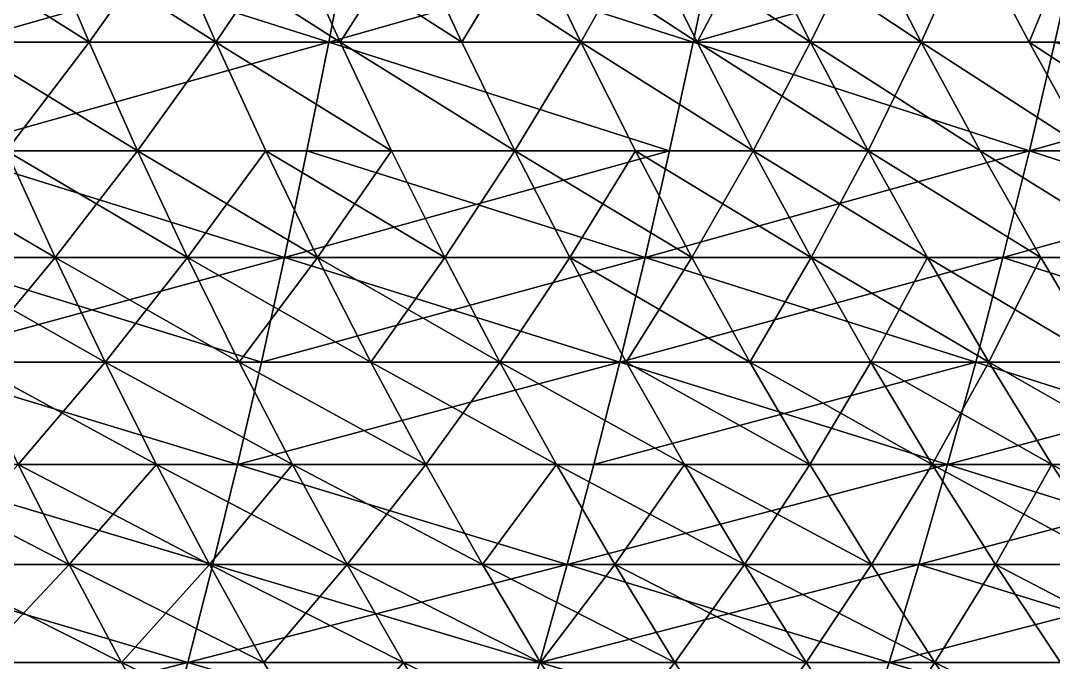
# Model space of a CAD drawing. Header units: millimetres. Extents: x -3250 to 6200, y -3250 to 3250.
# Drawn here: x 4363.8 to 4516.2, y -558.6 to -463.8 of the extents above; entities that cross this region are included whole.
import ezdxf

# ---------------------------------------------------------------- set-up
doc = ezdxf.new("R2010")
doc.units = ezdxf.units.MM
doc.header["$MEASUREMENT"] = 0
doc.layers.add('MESH_3D', color=2, linetype='CONTINUOUS')

msp = doc.modelspace()

# ---------------------------------------------------------------- linework, layer by layer
at = {"layer": 'MESH_3D'}
for points in [[(4354.82, -466.99, 2028.29), (4366.98, -450.66, 2051.49), (4348.14, -450.66, 2037.58)], [(4373.89, -466.99, 24657.63), (4354.82, -466.99, 24671.71), (4348.14, -450.66, 24662.42)], [(4373.89, -466.99, 24657.63), (4348.14, -450.66, 24662.42), (4366.98, -450.66, 24648.51)], [(4354.82, -466.99, 2028.29), (4373.89, -466.99, 2042.37), (4366.98, -450.66, 2051.49)], [(4357.92, -450.66, 608.92), (4409.27, -466.99, 634.53), (4355.09, -466.99, 620.01)], [(4412.37, -450.66, 26076.48), (4357.92, -450.66, 26091.08), (4355.09, -466.99, 26079.99)], [(4412.37, -450.66, 26076.48), (4355.09, -466.99, 26079.99), (4409.27, -466.99, 26065.47)], [(4357.92, -450.66, 608.92), (4412.37, -450.66, 623.52), (4409.27, -466.99, 634.53)], [(4366.98, -450.66, 2051.49), (4392.6, -466.99, 2056.91), (4385.46, -450.66, 2065.85)], [(4373.89, -466.99, 2042.37), (4392.6, -466.99, 2056.91), (4366.98, -450.66, 2051.49)], [(4385.46, -450.66, 24634.15), (4373.89, -466.99, 24657.63), (4366.98, -450.66, 24648.51)], [(4392.6, -466.99, 24643.09), (4373.89, -466.99, 24657.63), (4385.46, -450.66, 24634.15)], [(4392.6, -466.99, 2056.91), (4403.58, -450.66, 2080.68), (4385.46, -450.66, 2065.85)], [(4410.94, -466.99, 24628.09), (4385.46, -450.66, 24634.15), (4403.58, -450.66, 24619.32)], [(4410.94, -466.99, 24628.09), (4392.6, -466.99, 24643.09), (4385.46, -450.66, 24634.15)], [(4392.6, -466.99, 2056.91), (4410.94, -466.99, 2071.91), (4403.58, -450.66, 2080.68)], [(4410.94, -466.99, 2071.91), (4421.33, -450.66, 2095.95), (4403.58, -450.66, 2080.68)], [(4428.9, -466.99, 24612.63), (4403.58, -450.66, 24619.32), (4421.33, -450.66, 24604.05)], [(4428.9, -466.99, 24612.63), (4410.94, -466.99, 24628.09), (4403.58, -450.66, 24619.32)], [(4412.37, -450.66, 623.52), (4463.07, -466.99, 650.39), (4409.27, -466.99, 634.53)], [(4466.44, -450.66, 26060.54), (4409.27, -466.99, 26065.47), (4463.07, -466.99, 26049.61)], [(4466.44, -450.66, 26060.54), (4412.37, -450.66, 26076.48), (4409.27, -466.99, 26065.47)], [(4410.94, -466.99, 2071.91), (4428.9, -466.99, 2087.37), (4421.33, -450.66, 2095.95)], [(4412.37, -450.66, 623.52), (4466.44, -450.66, 639.46), (4463.07, -466.99, 650.39)], [(4428.9, -466.99, 2087.37), (4438.69, -450.66, 2111.66), (4421.33, -450.66, 2095.95)], [(4446.47, -466.99, 24596.73), (4421.33, -450.66, 24604.05), (4438.69, -450.66, 24588.34)], [(4446.47, -466.99, 24596.73), (4428.9, -466.99, 24612.63), (4421.33, -450.66, 24604.05)], [(4428.9, -466.99, 2087.37), (4446.47, -466.99, 2103.27), (4438.69, -450.66, 2111.66)], [(4446.47, -466.99, 2103.27), (4455.65, -450.66, 2127.79), (4438.69, -450.66, 2111.66)], [(4463.64, -466.99, 24580.4), (4438.69, -450.66, 24588.34), (4455.65, -450.66, 24572.21)], [(4463.64, -466.99, 24580.4), (4446.47, -466.99, 24596.73), (4438.69, -450.66, 24588.34)], [(4446.47, -466.99, 2103.27), (4463.64, -466.99, 2119.6), (4455.65, -450.66, 2127.79)], [(4463.64, -466.99, 2119.6), (4472.21, -450.66, 2144.35), (4455.65, -450.66, 2127.79)], [(4480.4, -466.99, 24563.64), (4455.65, -450.66, 24572.21), (4472.21, -450.66, 24555.65)], [(4480.4, -466.99, 24563.64), (4463.64, -466.99, 24580.4), (4455.65, -450.66, 24572.21)], [(4463.07, -466.99, 650.39), (4520.1, -450.66, 656.74), (4516.45, -466.99, 667.59)], [(4466.44, -450.66, 639.46), (4520.1, -450.66, 656.74), (4463.07, -466.99, 650.39)], [(4520.1, -450.66, 26043.26), (4466.44, -450.66, 26060.54), (4463.07, -466.99, 26049.61)], [(4520.1, -450.66, 26043.26), (4463.07, -466.99, 26049.61), (4516.45, -466.99, 26032.41)], [(4463.64, -466.99, 2119.6), (4480.4, -466.99, 2136.36), (4472.21, -450.66, 2144.35)], [(4480.4, -466.99, 2136.36), (4488.34, -450.66, 2161.31), (4472.21, -450.66, 2144.35)], [(4496.73, -466.99, 24546.47), (4472.21, -450.66, 24555.65), (4488.34, -450.66, 24538.69)], [(4496.73, -466.99, 24546.47), (4480.4, -466.99, 24563.64), (4472.21, -450.66, 24555.65)], [(4480.4, -466.99, 2136.36), (4496.73, -466.99, 2153.53), (4488.34, -450.66, 2161.31)], [(4496.73, -466.99, 2153.53), (4504.05, -450.66, 2178.67), (4488.34, -450.66, 2161.31)], [(4504.05, -450.66, 24521.33), (4496.73, -466.99, 24546.47), (4488.34, -450.66, 24538.69)], [(4496.73, -466.99, 2153.53), (4512.63, -466.99, 2171.1), (4504.05, -450.66, 2178.67)], [(4512.63, -466.99, 24528.9), (4496.73, -466.99, 24546.47), (4504.05, -450.66, 24521.33)], [(4512.63, -466.99, 2171.1), (4519.32, -450.66, 2196.42), (4504.05, -450.66, 2178.67)], [(4528.09, -466.99, 24510.94), (4512.63, -466.99, 24528.9), (4504.05, -450.66, 24521.33)], [(4528.09, -466.99, 24510.94), (4504.05, -450.66, 24521.33), (4519.32, -450.66, 24503.58)], [(4512.63, -466.99, 2171.1), (4528.09, -466.99, 2189.06), (4519.32, -450.66, 2196.42)], [(4352.17, -483.04, 631.49), (4409.27, -466.99, 634.53), (4406.06, -483.04, 645.93)], [(4355.09, -466.99, 620.01), (4409.27, -466.99, 634.53), (4352.17, -483.04, 631.49)], [(4409.27, -466.99, 26065.47), (4352.17, -483.04, 26068.51), (4406.06, -483.04, 26054.07)], [(4409.27, -466.99, 26065.47), (4355.09, -466.99, 26079.99), (4352.17, -483.04, 26068.51)], [(4361.73, -483.04, 2018.68), (4373.89, -466.99, 2042.37), (4354.82, -466.99, 2028.29)], [(4381.04, -483.04, 24667.08), (4354.82, -466.99, 24671.71), (4373.89, -466.99, 24657.63)], [(4381.04, -483.04, 24667.08), (4361.73, -483.04, 24681.32), (4354.82, -466.99, 24671.71)], [(4361.73, -483.04, 2018.68), (4381.04, -483.04, 2032.92), (4373.89, -466.99, 2042.37)], [(4381.04, -483.04, 2032.92), (4392.6, -466.99, 2056.91), (4373.89, -466.99, 2042.37)], [(4392.6, -466.99, 24643.09), (4381.04, -483.04, 24667.08), (4373.89, -466.99, 24657.63)], [(4381.04, -483.04, 2032.92), (4399.98, -483.04, 2047.65), (4392.6, -466.99, 2056.91)], [(4399.98, -483.04, 24652.35), (4381.04, -483.04, 24667.08), (4392.6, -466.99, 24643.09)], [(4392.6, -466.99, 2056.91), (4418.55, -483.04, 2062.84), (4410.94, -466.99, 2071.91)], [(4399.98, -483.04, 2047.65), (4418.55, -483.04, 2062.84), (4392.6, -466.99, 2056.91)], [(4418.55, -483.04, 24637.16), (4392.6, -466.99, 24643.09), (4410.94, -466.99, 24628.09)], [(4418.55, -483.04, 24637.16), (4399.98, -483.04, 24652.35), (4392.6, -466.99, 24643.09)], [(4409.27, -466.99, 634.53), (4459.58, -483.04, 661.71), (4406.06, -483.04, 645.93)], [(4459.58, -483.04, 26038.29), (4409.27, -466.99, 26065.47), (4406.06, -483.04, 26054.07)], [(4409.27, -466.99, 634.53), (4463.07, -466.99, 650.39), (4459.58, -483.04, 661.71)], [(4463.07, -466.99, 26049.61), (4409.27, -466.99, 26065.47), (4459.58, -483.04, 26038.29)], [(4410.94, -466.99, 2071.91), (4436.74, -483.04, 2078.49), (4428.9, -466.99, 2087.37)], [(4418.55, -483.04, 2062.84), (4436.74, -483.04, 2078.49), (4410.94, -466.99, 2071.91)], [(4436.74, -483.04, 24621.51), (4410.94, -466.99, 24628.09), (4428.9, -466.99, 24612.63)], [(4436.74, -483.04, 24621.51), (4418.55, -483.04, 24637.16), (4410.94, -466.99, 24628.09)], [(4436.74, -483.04, 2078.49), (4446.47, -466.99, 2103.27), (4428.9, -466.99, 2087.37)], [(4446.47, -466.99, 24596.73), (4436.74, -483.04, 24621.51), (4428.9, -466.99, 24612.63)], [(4436.74, -483.04, 2078.49), (4454.53, -483.04, 2094.59), (4446.47, -466.99, 2103.27)], [(4454.53, -483.04, 24605.41), (4436.74, -483.04, 24621.51), (4446.47, -466.99, 24596.73)], [(4446.47, -466.99, 2103.27), (4471.91, -483.04, 2111.13), (4463.64, -466.99, 2119.6)], [(4454.53, -483.04, 2094.59), (4471.91, -483.04, 2111.13), (4446.47, -466.99, 2103.27)], [(4471.91, -483.04, 24588.87), (4454.53, -483.04, 24605.41), (4446.47, -466.99, 24596.73)], [(4471.91, -483.04, 24588.87), (4446.47, -466.99, 24596.73), (4463.64, -466.99, 24580.4)], [(4463.07, -466.99, 650.39), (4512.68, -483.04, 678.82), (4459.58, -483.04, 661.71)], [(4512.68, -483.04, 26021.18), (4463.07, -466.99, 26049.61), (4459.58, -483.04, 26038.29)], [(4463.07, -466.99, 650.39), (4516.45, -466.99, 667.59), (4512.68, -483.04, 678.82)], [(4516.45, -466.99, 26032.41), (4463.07, -466.99, 26049.61), (4512.68, -483.04, 26021.18)], [(4471.91, -483.04, 2111.13), (4480.4, -466.99, 2136.36), (4463.64, -466.99, 2119.6)], [(4488.87, -483.04, 24571.91), (4463.64, -466.99, 24580.4), (4480.4, -466.99, 24563.64)], [(4488.87, -483.04, 24571.91), (4471.91, -483.04, 24588.87), (4463.64, -466.99, 24580.4)], [(4471.91, -483.04, 2111.13), (4488.87, -483.04, 2128.09), (4480.4, -466.99, 2136.36)], [(4488.87, -483.04, 2128.09), (4496.73, -466.99, 2153.53), (4480.4, -466.99, 2136.36)], [(4505.41, -483.04, 24554.53), (4480.4, -466.99, 24563.64), (4496.73, -466.99, 24546.47)], [(4505.41, -483.04, 24554.53), (4488.87, -483.04, 24571.91), (4480.4, -466.99, 24563.64)], [(4488.87, -483.04, 2128.09), (4505.41, -483.04, 2145.47), (4496.73, -466.99, 2153.53)], [(4496.73, -466.99, 2153.53), (4521.51, -483.04, 2163.26), (4512.63, -466.99, 2171.1)], [(4505.41, -483.04, 2145.47), (4521.51, -483.04, 2163.26), (4496.73, -466.99, 2153.53)], [(4521.51, -483.04, 24536.74), (4505.41, -483.04, 24554.53), (4496.73, -466.99, 24546.47)], [(4521.51, -483.04, 24536.74), (4496.73, -466.99, 24546.47), (4512.63, -466.99, 24528.9)], [(4521.51, -483.04, 2163.26), (4528.09, -466.99, 2189.06), (4512.63, -466.99, 2171.1)], [(4537.16, -483.04, 24518.55), (4512.63, -466.99, 24528.9), (4528.09, -466.99, 24510.94)], [(4537.16, -483.04, 24518.55), (4521.51, -483.04, 24536.74), (4512.63, -466.99, 24528.9)], [(4516.45, -466.99, 667.59), (4565.34, -483.04, 697.24), (4512.68, -483.04, 678.82)], [(4569.39, -466.99, 26013.89), (4512.68, -483.04, 26021.18), (4565.34, -483.04, 26002.76)], [(4569.39, -466.99, 26013.89), (4516.45, -466.99, 26032.41), (4512.68, -483.04, 26021.18)], [(4368.88, -498.79, 24691.26), (4342.08, -483.04, 24695.08), (4361.73, -483.04, 24681.32)], [(4368.88, -498.79, 24691.26), (4348.98, -498.79, 24705.2), (4342.08, -483.04, 24695.08)], [(4348.98, -498.79, 1994.8), (4368.88, -498.79, 2008.74), (4361.73, -483.04, 2018.68)], [(4352.17, -483.04, 631.49), (4402.75, -498.79, 657.71), (4349.15, -498.79, 643.35)], [(4402.75, -498.79, 26042.29), (4352.17, -483.04, 26068.51), (4349.15, -498.79, 26056.65)], [(4352.17, -483.04, 631.49), (4406.06, -483.04, 645.93), (4402.75, -498.79, 657.71)], [(4406.06, -483.04, 26054.07), (4352.17, -483.04, 26068.51), (4402.75, -498.79, 26042.29)], [(4361.73, -483.04, 2018.68), (4388.43, -498.79, 2023.17), (4381.04, -483.04, 2032.92)], [(4368.88, -498.79, 2008.74), (4388.43, -498.79, 2023.17), (4361.73, -483.04, 2018.68)], [(4381.04, -483.04, 24667.08), (4368.88, -498.79, 24691.26), (4361.73, -483.04, 24681.32)], [(4388.43, -498.79, 24676.83), (4368.88, -498.79, 24691.26), (4381.04, -483.04, 24667.08)], [(4388.43, -498.79, 2023.17), (4399.98, -483.04, 2047.65), (4381.04, -483.04, 2032.92)], [(4407.61, -498.79, 24661.92), (4381.04, -483.04, 24667.08), (4399.98, -483.04, 24652.35)], [(4407.61, -498.79, 24661.92), (4388.43, -498.79, 24676.83), (4381.04, -483.04, 24667.08)], [(4388.43, -498.79, 2023.17), (4407.61, -498.79, 2038.08), (4399.98, -483.04, 2047.65)], [(4407.61, -498.79, 2038.08), (4418.55, -483.04, 2062.84), (4399.98, -483.04, 2047.65)], [(4426.42, -498.79, 24646.54), (4399.98, -483.04, 24652.35), (4418.55, -483.04, 24637.16)], [(4426.42, -498.79, 24646.54), (4407.61, -498.79, 24661.92), (4399.98, -483.04, 24652.35)], [(4406.06, -483.04, 645.93), (4455.97, -498.79, 673.41), (4402.75, -498.79, 657.71)], [(4459.58, -483.04, 26038.29), (4402.75, -498.79, 26042.29), (4455.97, -498.79, 26026.59)], [(4459.58, -483.04, 26038.29), (4406.06, -483.04, 26054.07), (4402.75, -498.79, 26042.29)], [(4406.06, -483.04, 645.93), (4459.58, -483.04, 661.71), (4455.97, -498.79, 673.41)], [(4407.61, -498.79, 2038.08), (4426.42, -498.79, 2053.46), (4418.55, -483.04, 2062.84)], [(4426.42, -498.79, 2053.46), (4436.74, -483.04, 2078.49), (4418.55, -483.04, 2062.84)], [(4436.74, -483.04, 24621.51), (4426.42, -498.79, 24646.54), (4418.55, -483.04, 24637.16)], [(4426.42, -498.79, 2053.46), (4444.84, -498.79, 2069.31), (4436.74, -483.04, 2078.49)], [(4444.84, -498.79, 24630.69), (4426.42, -498.79, 24646.54), (4436.74, -483.04, 24621.51)], [(4444.84, -498.79, 2069.31), (4454.53, -483.04, 2094.59), (4436.74, -483.04, 2078.49)], [(4462.85, -498.79, 24614.38), (4436.74, -483.04, 24621.51), (4454.53, -483.04, 24605.41)], [(4462.85, -498.79, 24614.38), (4444.84, -498.79, 24630.69), (4436.74, -483.04, 24621.51)], [(4444.84, -498.79, 2069.31), (4462.85, -498.79, 2085.62), (4454.53, -483.04, 2094.59)], [(4462.85, -498.79, 2085.62), (4471.91, -483.04, 2111.13), (4454.53, -483.04, 2094.59)], [(4480.46, -498.79, 24597.64), (4454.53, -483.04, 24605.41), (4471.91, -483.04, 24588.87)], [(4480.46, -498.79, 24597.64), (4462.85, -498.79, 24614.38), (4454.53, -483.04, 24605.41)], [(4455.97, -498.79, 673.41), (4512.68, -483.04, 678.82), (4508.78, -498.79, 690.42)], [(4459.58, -483.04, 661.71), (4512.68, -483.04, 678.82), (4455.97, -498.79, 673.41)], [(4512.68, -483.04, 26021.18), (4459.58, -483.04, 26038.29), (4455.97, -498.79, 26026.59)], [(4512.68, -483.04, 26021.18), (4455.97, -498.79, 26026.59), (4508.78, -498.79, 26009.58)], [(4462.85, -498.79, 2085.62), (4480.46, -498.79, 2102.36), (4471.91, -483.04, 2111.13)], [(4480.46, -498.79, 2102.36), (4488.87, -483.04, 2128.09), (4471.91, -483.04, 2111.13)], [(4497.64, -498.79, 24580.46), (4471.91, -483.04, 24588.87), (4488.87, -483.04, 24571.91)], [(4497.64, -498.79, 24580.46), (4480.46, -498.79, 24597.64), (4471.91, -483.04, 24588.87)], [(4480.46, -498.79, 2102.36), (4497.64, -498.79, 2119.54), (4488.87, -483.04, 2128.09)], [(4488.87, -483.04, 2128.09), (4514.38, -498.79, 2137.15), (4505.41, -483.04, 2145.47)], [(4497.64, -498.79, 2119.54), (4514.38, -498.79, 2137.15), (4488.87, -483.04, 2128.09)], [(4514.38, -498.79, 24562.85), (4488.87, -483.04, 24571.91), (4505.41, -483.04, 24554.53)], [(4514.38, -498.79, 24562.85), (4497.64, -498.79, 24580.46), (4488.87, -483.04, 24571.91)], [(4505.41, -483.04, 2145.47), (4530.69, -498.79, 2155.16), (4521.51, -483.04, 2163.26)], [(4514.38, -498.79, 2137.15), (4530.69, -498.79, 2155.16), (4505.41, -483.04, 2145.47)], [(4530.69, -498.79, 24544.84), (4505.41, -483.04, 24554.53), (4521.51, -483.04, 24536.74)], [(4530.69, -498.79, 24544.84), (4514.38, -498.79, 24562.85), (4505.41, -483.04, 24554.53)], [(4512.68, -483.04, 678.82), (4561.15, -498.79, 708.75), (4508.78, -498.79, 690.42)], [(4565.34, -483.04, 26002.76), (4512.68, -483.04, 26021.18), (4508.78, -498.79, 26009.58)], [(4565.34, -483.04, 26002.76), (4508.78, -498.79, 26009.58), (4561.15, -498.79, 25991.25)], [(4512.68, -483.04, 678.82), (4565.34, -483.04, 697.24), (4561.15, -498.79, 708.75)], [(4349.15, -498.79, 643.35), (4399.33, -514.23, 669.87), (4346.03, -514.23, 655.59)], [(4402.75, -498.79, 26042.29), (4346.03, -514.23, 26044.41), (4399.33, -514.23, 26030.13)], [(4402.75, -498.79, 26042.29), (4349.15, -498.79, 26056.65), (4346.03, -514.23, 26044.41)], [(4356.09, -514.23, 1984.37), (4368.88, -498.79, 2008.74), (4348.98, -498.79, 1994.8)], [(4376.25, -514.23, 24701.52), (4348.98, -498.79, 24705.2), (4368.88, -498.79, 24691.26)], [(4376.25, -514.23, 24701.52), (4356.09, -514.23, 24715.63), (4348.98, -498.79, 24705.2)], [(4349.15, -498.79, 643.35), (4402.75, -498.79, 657.71), (4399.33, -514.23, 669.87)], [(4356.09, -514.23, 1984.37), (4376.25, -514.23, 1998.48), (4368.88, -498.79, 2008.74)], [(4376.25, -514.23, 1998.48), (4388.43, -498.79, 2023.17), (4368.88, -498.79, 2008.74)], [(4396.05, -514.23, 24686.9), (4368.88, -498.79, 24691.26), (4388.43, -498.79, 24676.83)], [(4396.05, -514.23, 24686.9), (4376.25, -514.23, 24701.52), (4368.88, -498.79, 24691.26)], [(4376.25, -514.23, 1998.48), (4396.05, -514.23, 2013.1), (4388.43, -498.79, 2023.17)], [(4388.43, -498.79, 2023.17), (4415.49, -514.23, 2028.2), (4407.61, -498.79, 2038.08)], [(4396.05, -514.23, 2013.1), (4415.49, -514.23, 2028.2), (4388.43, -498.79, 2023.17)], [(4407.61, -498.79, 24661.92), (4396.05, -514.23, 24686.9), (4388.43, -498.79, 24676.83)], [(4415.49, -514.23, 24671.8), (4396.05, -514.23, 24686.9), (4407.61, -498.79, 24661.92)], [(4402.75, -498.79, 657.71), (4452.24, -514.23, 685.47), (4399.33, -514.23, 669.87)], [(4455.97, -498.79, 26026.59), (4402.75, -498.79, 26042.29), (4399.33, -514.23, 26030.13)], [(4455.97, -498.79, 26026.59), (4399.33, -514.23, 26030.13), (4452.24, -514.23, 26014.53)], [(4402.75, -498.79, 657.71), (4455.97, -498.79, 673.41), (4452.24, -514.23, 685.47)], [(4415.49, -514.23, 2028.2), (4426.42, -498.79, 2053.46), (4407.61, -498.79, 2038.08)], [(4434.54, -514.23, 24656.21), (4407.61, -498.79, 24661.92), (4426.42, -498.79, 24646.54)], [(4434.54, -514.23, 24656.21), (4415.49, -514.23, 24671.8), (4407.61, -498.79, 24661.92)], [(4415.49, -514.23, 2028.2), (4434.54, -514.23, 2043.79), (4426.42, -498.79, 2053.46)], [(4434.54, -514.23, 2043.79), (4444.84, -498.79, 2069.31), (4426.42, -498.79, 2053.46)], [(4444.84, -498.79, 24630.69), (4434.54, -514.23, 24656.21), (4426.42, -498.79, 24646.54)], [(4434.54, -514.23, 2043.79), (4453.19, -514.23, 2059.84), (4444.84, -498.79, 2069.31)], [(4453.19, -514.23, 24640.16), (4434.54, -514.23, 24656.21), (4444.84, -498.79, 24630.69)], [(4453.19, -514.23, 2059.84), (4462.85, -498.79, 2085.62), (4444.84, -498.79, 2069.31)], [(4471.44, -514.23, 24623.64), (4453.19, -514.23, 24640.16), (4444.84, -498.79, 24630.69)], [(4471.44, -514.23, 24623.64), (4444.84, -498.79, 24630.69), (4462.85, -498.79, 24614.38)], [(4455.97, -498.79, 673.41), (4504.76, -514.23, 702.39), (4452.24, -514.23, 685.47)], [(4508.78, -498.79, 26009.58), (4455.97, -498.79, 26026.59), (4452.24, -514.23, 26014.53)], [(4508.78, -498.79, 26009.58), (4452.24, -514.23, 26014.53), (4504.76, -514.23, 25997.61)], [(4453.19, -514.23, 2059.84), (4471.44, -514.23, 2076.36), (4462.85, -498.79, 2085.62)], [(4455.97, -498.79, 673.41), (4508.78, -498.79, 690.42), (4504.76, -514.23, 702.39)], [(4471.44, -514.23, 2076.36), (4480.46, -498.79, 2102.36), (4462.85, -498.79, 2085.62)], [(4480.46, -498.79, 24597.64), (4471.44, -514.23, 24623.64), (4462.85, -498.79, 24614.38)], [(4471.44, -514.23, 2076.36), (4489.27, -514.23, 2093.32), (4480.46, -498.79, 2102.36)], [(4489.27, -514.23, 24606.68), (4471.44, -514.23, 24623.64), (4480.46, -498.79, 24597.64)], [(4489.27, -514.23, 2093.32), (4497.64, -498.79, 2119.54), (4480.46, -498.79, 2102.36)], [(4506.68, -514.23, 24589.27), (4489.27, -514.23, 24606.68), (4480.46, -498.79, 24597.64)], [(4506.68, -514.23, 24589.27), (4480.46, -498.79, 24597.64), (4497.64, -498.79, 24580.46)], [(4489.27, -514.23, 2093.32), (4506.68, -514.23, 2110.73), (4497.64, -498.79, 2119.54)], [(4506.68, -514.23, 2110.73), (4514.38, -498.79, 2137.15), (4497.64, -498.79, 2119.54)], [(4523.64, -514.23, 24571.44), (4497.64, -498.79, 24580.46), (4514.38, -498.79, 24562.85)], [(4523.64, -514.23, 24571.44), (4506.68, -514.23, 24589.27), (4497.64, -498.79, 24580.46)], [(4508.78, -498.79, 690.42), (4556.83, -514.23, 720.61), (4504.76, -514.23, 702.39)], [(4556.83, -514.23, 25979.39), (4508.78, -498.79, 26009.58), (4504.76, -514.23, 25997.61)], [(4506.68, -514.23, 2110.73), (4523.64, -514.23, 2128.56), (4514.38, -498.79, 2137.15)], [(4508.78, -498.79, 690.42), (4561.15, -498.79, 708.75), (4556.83, -514.23, 720.61)], [(4561.15, -498.79, 25991.25), (4508.78, -498.79, 26009.58), (4556.83, -514.23, 25979.39)], [(4523.64, -514.23, 2128.56), (4530.69, -498.79, 2155.16), (4514.38, -498.79, 2137.15)], [(4530.69, -498.79, 24544.84), (4523.64, -514.23, 24571.44), (4514.38, -498.79, 24562.85)], [(4346.03, -514.23, 655.59), (4395.8, -529.35, 682.4), (4342.82, -529.35, 668.2)], [(4395.8, -529.35, 26017.6), (4346.03, -514.23, 26044.41), (4342.82, -529.35, 26031.8)], [(4346.03, -514.23, 655.59), (4399.33, -514.23, 669.87), (4395.8, -529.35, 682.4)], [(4399.33, -514.23, 26030.13), (4346.03, -514.23, 26044.41), (4395.8, -529.35, 26017.6)], [(4363.42, -529.35, 1973.62), (4376.25, -514.23, 1998.48), (4356.09, -514.23, 1984.37)], [(4383.85, -529.35, 24712.08), (4363.42, -529.35, 24726.38), (4356.09, -514.23, 24715.63)], [(4383.85, -529.35, 24712.08), (4356.09, -514.23, 24715.63), (4376.25, -514.23, 24701.52)], [(4363.42, -529.35, 1973.62), (4383.85, -529.35, 1987.92), (4376.25, -514.23, 1998.48)], [(4376.25, -514.23, 1998.48), (4403.91, -529.35, 2002.73), (4396.05, -514.23, 2013.1)], [(4383.85, -529.35, 1987.92), (4403.91, -529.35, 2002.73), (4376.25, -514.23, 1998.48)], [(4403.91, -529.35, 24697.27), (4383.85, -529.35, 24712.08), (4376.25, -514.23, 24701.52)], [(4403.91, -529.35, 24697.27), (4376.25, -514.23, 24701.52), (4396.05, -514.23, 24686.9)], [(4395.8, -529.35, 682.4), (4452.24, -514.23, 685.47), (4448.41, -529.35, 697.91)], [(4399.33, -514.23, 669.87), (4452.24, -514.23, 685.47), (4395.8, -529.35, 682.4)], [(4452.24, -514.23, 26014.53), (4395.8, -529.35, 26017.6), (4448.41, -529.35, 26002.09)], [(4452.24, -514.23, 26014.53), (4399.33, -514.23, 26030.13), (4395.8, -529.35, 26017.6)], [(4396.05, -514.23, 2013.1), (4423.6, -529.35, 2018.03), (4415.49, -514.23, 2028.2)], [(4403.91, -529.35, 2002.73), (4423.6, -529.35, 2018.03), (4396.05, -514.23, 2013.1)], [(4423.6, -529.35, 24681.97), (4396.05, -514.23, 24686.9), (4415.49, -514.23, 24671.8)], [(4423.6, -529.35, 24681.97), (4403.91, -529.35, 24697.27), (4396.05, -514.23, 24686.9)], [(4423.6, -529.35, 2018.03), (4434.54, -514.23, 2043.79), (4415.49, -514.23, 2028.2)], [(4442.9, -529.35, 24666.18), (4415.49, -514.23, 24671.8), (4434.54, -514.23, 24656.21)], [(4442.9, -529.35, 24666.18), (4423.6, -529.35, 24681.97), (4415.49, -514.23, 24671.8)], [(4423.6, -529.35, 2018.03), (4442.9, -529.35, 2033.82), (4434.54, -514.23, 2043.79)], [(4434.54, -514.23, 2043.79), (4461.8, -529.35, 2050.09), (4453.19, -514.23, 2059.84)], [(4442.9, -529.35, 2033.82), (4461.8, -529.35, 2050.09), (4434.54, -514.23, 2043.79)], [(4461.8, -529.35, 24649.91), (4434.54, -514.23, 24656.21), (4453.19, -514.23, 24640.16)], [(4461.8, -529.35, 24649.91), (4442.9, -529.35, 24666.18), (4434.54, -514.23, 24656.21)], [(4452.24, -514.23, 685.47), (4500.61, -529.35, 714.73), (4448.41, -529.35, 697.91)], [(4504.76, -514.23, 25997.61), (4452.24, -514.23, 26014.53), (4448.41, -529.35, 26002.09)], [(4504.76, -514.23, 25997.61), (4448.41, -529.35, 26002.09), (4500.61, -529.35, 25985.27)], [(4452.24, -514.23, 685.47), (4504.76, -514.23, 702.39), (4500.61, -529.35, 714.73)], [(4453.19, -514.23, 2059.84), (4480.29, -529.35, 2066.82), (4471.44, -514.23, 2076.36)], [(4461.8, -529.35, 2050.09), (4480.29, -529.35, 2066.82), (4453.19, -514.23, 2059.84)], [(4480.29, -529.35, 24633.18), (4453.19, -514.23, 24640.16), (4471.44, -514.23, 24623.64)], [(4480.29, -529.35, 24633.18), (4461.8, -529.35, 24649.91), (4453.19, -514.23, 24640.16)], [(4480.29, -529.35, 2066.82), (4489.27, -514.23, 2093.32), (4471.44, -514.23, 2076.36)], [(4498.36, -529.35, 24615.99), (4471.44, -514.23, 24623.64), (4489.27, -514.23, 24606.68)], [(4498.36, -529.35, 24615.99), (4480.29, -529.35, 24633.18), (4471.44, -514.23, 24623.64)], [(4480.29, -529.35, 2066.82), (4498.36, -529.35, 2084.01), (4489.27, -514.23, 2093.32)], [(4498.36, -529.35, 2084.01), (4506.68, -514.23, 2110.73), (4489.27, -514.23, 2093.32)], [(4515.99, -529.35, 24598.36), (4498.36, -529.35, 24615.99), (4489.27, -514.23, 24606.68)], [(4515.99, -529.35, 24598.36), (4489.27, -514.23, 24606.68), (4506.68, -514.23, 24589.27)], [(4498.36, -529.35, 2084.01), (4515.99, -529.35, 2101.64), (4506.68, -514.23, 2110.73)], [(4504.76, -514.23, 702.39), (4552.38, -529.35, 732.84), (4500.61, -529.35, 714.73)], [(4556.83, -514.23, 25979.39), (4504.76, -514.23, 25997.61), (4500.61, -529.35, 25985.27)], [(4556.83, -514.23, 25979.39), (4500.61, -529.35, 25985.27), (4552.38, -529.35, 25967.16)], [(4504.76, -514.23, 702.39), (4556.83, -514.23, 720.61), (4552.38, -529.35, 732.84)], [(4506.68, -514.23, 2110.73), (4533.18, -529.35, 2119.71), (4523.64, -514.23, 2128.56)], [(4515.99, -529.35, 2101.64), (4533.18, -529.35, 2119.71), (4506.68, -514.23, 2110.73)], [(4533.18, -529.35, 24580.29), (4506.68, -514.23, 24589.27), (4523.64, -514.23, 24571.44)], [(4533.18, -529.35, 24580.29), (4515.99, -529.35, 24598.36), (4506.68, -514.23, 24589.27)], [(4342.82, -529.35, 668.2), (4392.18, -544.14, 695.28), (4339.52, -544.14, 681.17)], [(4392.18, -544.14, 26004.72), (4342.82, -529.35, 26031.8), (4339.52, -544.14, 26018.83)], [(4370.96, -544.14, 24737.44), (4349.9, -544.14, 24751.42), (4342.64, -529.35, 24740.17)], [(4370.96, -544.14, 24737.44), (4342.64, -529.35, 24740.17), (4363.42, -529.35, 24726.38)], [(4342.82, -529.35, 668.2), (4395.8, -529.35, 682.4), (4392.18, -544.14, 695.28)], [(4395.8, -529.35, 26017.6), (4342.82, -529.35, 26031.8), (4392.18, -544.14, 26004.72)], [(4349.9, -544.14, 1948.58), (4370.96, -544.14, 1962.56), (4363.42, -529.35, 1973.62)], [(4370.96, -544.14, 1962.56), (4383.85, -529.35, 1987.92), (4363.42, -529.35, 1973.62)], [(4391.66, -544.14, 24722.95), (4363.42, -529.35, 24726.38), (4383.85, -529.35, 24712.08)], [(4391.66, -544.14, 24722.95), (4370.96, -544.14, 24737.44), (4363.42, -529.35, 24726.38)], [(4370.96, -544.14, 1962.56), (4391.66, -544.14, 1977.05), (4383.85, -529.35, 1987.92)], [(4391.66, -544.14, 1977.05), (4403.91, -529.35, 2002.73), (4383.85, -529.35, 1987.92)], [(4411.99, -544.14, 24707.94), (4383.85, -529.35, 24712.08), (4403.91, -529.35, 24697.27)], [(4411.99, -544.14, 24707.94), (4391.66, -544.14, 24722.95), (4383.85, -529.35, 24712.08)], [(4391.66, -544.14, 1977.05), (4411.99, -544.14, 1992.06), (4403.91, -529.35, 2002.73)], [(4395.8, -529.35, 682.4), (4444.46, -544.14, 710.7), (4392.18, -544.14, 695.28)], [(4444.46, -544.14, 25989.3), (4395.8, -529.35, 26017.6), (4392.18, -544.14, 26004.72)], [(4395.8, -529.35, 682.4), (4448.41, -529.35, 697.91), (4444.46, -544.14, 710.7)], [(4448.41, -529.35, 26002.09), (4395.8, -529.35, 26017.6), (4444.46, -544.14, 25989.3)], [(4411.99, -544.14, 1992.06), (4423.6, -529.35, 2018.03), (4403.91, -529.35, 2002.73)], [(4431.94, -544.14, 24692.43), (4411.99, -544.14, 24707.94), (4403.91, -529.35, 24697.27)], [(4431.94, -544.14, 24692.43), (4403.91, -529.35, 24697.27), (4423.6, -529.35, 24681.97)], [(4411.99, -544.14, 1992.06), (4431.94, -544.14, 2007.57), (4423.6, -529.35, 2018.03)], [(4431.94, -544.14, 2007.57), (4442.9, -529.35, 2033.82), (4423.6, -529.35, 2018.03)], [(4442.9, -529.35, 24666.18), (4431.94, -544.14, 24692.43), (4423.6, -529.35, 24681.97)], [(4431.94, -544.14, 2007.57), (4451.5, -544.14, 2023.57), (4442.9, -529.35, 2033.82)], [(4451.5, -544.14, 24676.43), (4431.94, -544.14, 24692.43), (4442.9, -529.35, 24666.18)], [(4451.5, -544.14, 2023.57), (4461.8, -529.35, 2050.09), (4442.9, -529.35, 2033.82)], [(4470.66, -544.14, 24659.95), (4442.9, -529.35, 24666.18), (4461.8, -529.35, 24649.91)], [(4470.66, -544.14, 24659.95), (4451.5, -544.14, 24676.43), (4442.9, -529.35, 24666.18)], [(4444.46, -544.14, 710.7), (4500.61, -529.35, 714.73), (4496.35, -544.14, 727.41)], [(4448.41, -529.35, 697.91), (4500.61, -529.35, 714.73), (4444.46, -544.14, 710.7)], [(4500.61, -529.35, 25985.27), (4448.41, -529.35, 26002.09), (4444.46, -544.14, 25989.3)], [(4500.61, -529.35, 25985.27), (4444.46, -544.14, 25989.3), (4496.35, -544.14, 25972.59)], [(4451.5, -544.14, 2023.57), (4470.66, -544.14, 2040.05), (4461.8, -529.35, 2050.09)], [(4470.66, -544.14, 2040.05), (4480.29, -529.35, 2066.82), (4461.8, -529.35, 2050.09)], [(4489.39, -544.14, 24642.99), (4470.66, -544.14, 24659.95), (4461.8, -529.35, 24649.91)], [(4489.39, -544.14, 24642.99), (4461.8, -529.35, 24649.91), (4480.29, -529.35, 24633.18)], [(4470.66, -544.14, 2040.05), (4489.39, -544.14, 2057.01), (4480.29, -529.35, 2066.82)], [(4489.39, -544.14, 2057.01), (4498.36, -529.35, 2084.01), (4480.29, -529.35, 2066.82)], [(4498.36, -529.35, 24615.99), (4489.39, -544.14, 24642.99), (4480.29, -529.35, 24633.18)], [(4489.39, -544.14, 2057.01), (4507.7, -544.14, 2074.43), (4498.36, -529.35, 2084.01)], [(4507.7, -544.14, 24625.57), (4489.39, -544.14, 24642.99), (4498.36, -529.35, 24615.99)], [(4500.61, -529.35, 714.73), (4547.81, -544.14, 745.42), (4496.35, -544.14, 727.41)], [(4552.38, -529.35, 25967.16), (4500.61, -529.35, 25985.27), (4496.35, -544.14, 25972.59)], [(4552.38, -529.35, 25967.16), (4496.35, -544.14, 25972.59), (4547.81, -544.14, 25954.58)], [(4507.7, -544.14, 2074.43), (4515.99, -529.35, 2101.64), (4498.36, -529.35, 2084.01)], [(4525.57, -544.14, 24607.7), (4507.7, -544.14, 24625.57), (4498.36, -529.35, 24615.99)], [(4525.57, -544.14, 24607.7), (4498.36, -529.35, 24615.99), (4515.99, -529.35, 24598.36)], [(4500.61, -529.35, 714.73), (4552.38, -529.35, 732.84), (4547.81, -544.14, 745.42)], [(4507.7, -544.14, 2074.43), (4525.57, -544.14, 2092.3), (4515.99, -529.35, 2101.64)], [(4525.57, -544.14, 2092.3), (4533.18, -529.35, 2119.71), (4515.99, -529.35, 2101.64)], [(4542.99, -544.14, 24589.39), (4515.99, -529.35, 24598.36), (4533.18, -529.35, 24580.29)], [(4542.99, -544.14, 24589.39), (4525.57, -544.14, 24607.7), (4515.99, -529.35, 24598.36)], [(4339.52, -544.14, 681.17), (4388.45, -558.59, 708.51), (4336.13, -558.59, 694.49)], [(4388.45, -558.59, 25991.49), (4339.52, -544.14, 26018.83), (4336.13, -558.59, 26005.51)], [(4339.52, -544.14, 681.17), (4392.18, -544.14, 695.28), (4388.45, -558.59, 708.51)], [(4392.18, -544.14, 26004.72), (4339.52, -544.14, 26018.83), (4388.45, -558.59, 25991.49)], [(4357.36, -558.59, 1937.04), (4370.96, -544.14, 1962.56), (4349.9, -544.14, 1948.58)], [(4378.7, -558.59, 24748.8), (4357.36, -558.59, 24762.96), (4349.9, -544.14, 24751.42)], [(4378.7, -558.59, 24748.8), (4349.9, -544.14, 24751.42), (4370.96, -544.14, 24737.44)], [(4357.36, -558.59, 1937.04), (4378.7, -558.59, 1951.2), (4370.96, -544.14, 1962.56)], [(4378.7, -558.59, 1951.2), (4391.66, -544.14, 1977.05), (4370.96, -544.14, 1962.56)], [(4399.68, -558.59, 24734.11), (4378.7, -558.59, 24748.8), (4370.96, -544.14, 24737.44)], [(4399.68, -558.59, 24734.11), (4370.96, -544.14, 24737.44), (4391.66, -544.14, 24722.95)], [(4378.7, -558.59, 1951.2), (4399.68, -558.59, 1965.89), (4391.66, -544.14, 1977.05)], [(4392.18, -544.14, 695.28), (4440.41, -558.59, 723.83), (4388.45, -558.59, 708.51)], [(4444.46, -544.14, 25989.3), (4392.18, -544.14, 26004.72), (4388.45, -558.59, 25991.49)], [(4444.46, -544.14, 25989.3), (4388.45, -558.59, 25991.49), (4440.41, -558.59, 25976.17)], [(4399.68, -558.59, 1965.89), (4411.99, -544.14, 1992.06), (4391.66, -544.14, 1977.05)], [(4420.29, -558.59, 24718.9), (4391.66, -544.14, 24722.95), (4411.99, -544.14, 24707.94)], [(4420.29, -558.59, 24718.9), (4399.68, -558.59, 24734.11), (4391.66, -544.14, 24722.95)], [(4392.18, -544.14, 695.28), (4444.46, -544.14, 710.7), (4440.41, -558.59, 723.83)], [(4399.68, -558.59, 1965.89), (4420.29, -558.59, 1981.1), (4411.99, -544.14, 1992.06)], [(4411.99, -544.14, 1992.06), (4440.52, -558.59, 1996.82), (4431.94, -544.14, 2007.57)], [(4420.29, -558.59, 1981.1), (4440.52, -558.59, 1996.82), (4411.99, -544.14, 1992.06)], [(4440.52, -558.59, 24703.18), (4411.99, -544.14, 24707.94), (4431.94, -544.14, 24692.43)], [(4440.52, -558.59, 24703.18), (4420.29, -558.59, 24718.9), (4411.99, -544.14, 24707.94)], [(4440.52, -558.59, 1996.82), (4451.5, -544.14, 2023.57), (4431.94, -544.14, 2007.57)], [(4460.34, -558.59, 24686.96), (4431.94, -544.14, 24692.43), (4451.5, -544.14, 24676.43)], [(4460.34, -558.59, 24686.96), (4440.52, -558.59, 24703.18), (4431.94, -544.14, 24692.43)], [(4444.46, -544.14, 710.7), (4491.97, -558.59, 740.44), (4440.41, -558.59, 723.83)], [(4496.35, -544.14, 25972.59), (4440.41, -558.59, 25976.17), (4491.97, -558.59, 25959.56)], [(4496.35, -544.14, 25972.59), (4444.46, -544.14, 25989.3), (4440.41, -558.59, 25976.17)], [(4440.52, -558.59, 1996.82), (4460.34, -558.59, 2013.04), (4451.5, -544.14, 2023.57)], [(4444.46, -544.14, 710.7), (4496.35, -544.14, 727.41), (4491.97, -558.59, 740.44)], [(4460.34, -558.59, 2013.04), (4470.66, -544.14, 2040.05), (4451.5, -544.14, 2023.57)], [(4479.75, -558.59, 24670.26), (4451.5, -544.14, 24676.43), (4470.66, -544.14, 24659.95)], [(4479.75, -558.59, 24670.26), (4460.34, -558.59, 24686.96), (4451.5, -544.14, 24676.43)], [(4460.34, -558.59, 2013.04), (4479.75, -558.59, 2029.74), (4470.66, -544.14, 2040.05)], [(4479.75, -558.59, 2029.74), (4489.39, -544.14, 2057.01), (4470.66, -544.14, 2040.05)], [(4498.75, -558.59, 24653.07), (4479.75, -558.59, 24670.26), (4470.66, -544.14, 24659.95)], [(4498.75, -558.59, 24653.07), (4470.66, -544.14, 24659.95), (4489.39, -544.14, 24642.99)], [(4479.75, -558.59, 2029.74), (4498.75, -558.59, 2046.93), (4489.39, -544.14, 2057.01)], [(4498.75, -558.59, 2046.93), (4507.7, -544.14, 2074.43), (4489.39, -544.14, 2057.01)], [(4507.7, -544.14, 24625.57), (4498.75, -558.59, 24653.07), (4489.39, -544.14, 24642.99)], [(4496.35, -544.14, 727.41), (4543.1, -558.59, 758.34), (4491.97, -558.59, 740.44)], [(4547.81, -544.14, 25954.58), (4491.97, -558.59, 25959.56), (4543.1, -558.59, 25941.66)], [(4547.81, -544.14, 25954.58), (4496.35, -544.14, 25972.59), (4491.97, -558.59, 25959.56)], [(4496.35, -544.14, 727.41), (4547.81, -544.14, 745.42), (4543.1, -558.59, 758.34)], [(4498.75, -558.59, 2046.93), (4517.3, -558.59, 2064.59), (4507.7, -544.14, 2074.43)], [(4517.3, -558.59, 24635.41), (4498.75, -558.59, 24653.07), (4507.7, -544.14, 24625.57)], [(4517.3, -558.59, 2064.59), (4525.57, -544.14, 2092.3), (4507.7, -544.14, 2074.43)], [(4535.41, -558.59, 24617.3), (4507.7, -544.14, 24625.57), (4525.57, -544.14, 24607.7)], [(4535.41, -558.59, 24617.3), (4517.3, -558.59, 24635.41), (4507.7, -544.14, 24625.57)], [(4332.65, -572.69, 708.16), (4388.45, -558.59, 708.51), (4384.63, -572.69, 722.09)], [(4336.13, -558.59, 694.49), (4388.45, -558.59, 708.51), (4332.65, -572.69, 708.16)], [(4365.01, -572.69, 24774.81), (4343.03, -572.69, 24788.63), (4357.36, -558.59, 24762.96)], [(4386.65, -572.69, 24760.45), (4357.36, -558.59, 24762.96), (4378.7, -558.59, 24748.8)], [(4386.65, -572.69, 24760.45), (4365.01, -572.69, 24774.81), (4357.36, -558.59, 24762.96)], [(4407.92, -572.69, 24745.56), (4378.7, -558.59, 24748.8), (4399.68, -558.59, 24734.11)], [(4407.92, -572.69, 24745.56), (4386.65, -572.69, 24760.45), (4378.7, -558.59, 24748.8)], [(4388.45, -558.59, 708.51), (4436.26, -572.69, 737.31), (4384.63, -572.69, 722.09)], [(4388.45, -558.59, 708.51), (4440.41, -558.59, 723.83), (4436.26, -572.69, 737.31)], [(4420.29, -558.59, 24718.9), (4407.92, -572.69, 24745.56), (4399.68, -558.59, 24734.11)], [(4428.81, -572.69, 24730.14), (4407.92, -572.69, 24745.56), (4420.29, -558.59, 24718.9)], [(4449.31, -572.69, 24714.21), (4428.81, -572.69, 24730.14), (4420.29, -558.59, 24718.9)], [(4449.31, -572.69, 24714.21), (4420.29, -558.59, 24718.9), (4440.52, -558.59, 24703.18)], [(4440.41, -558.59, 723.83), (4487.48, -572.69, 753.81), (4436.26, -572.69, 737.31)], [(4440.41, -558.59, 723.83), (4491.97, -558.59, 740.44), (4487.48, -572.69, 753.81)], [(4460.34, -558.59, 24686.96), (4449.31, -572.69, 24714.21), (4440.52, -558.59, 24703.18)], [(4469.41, -572.69, 24697.77), (4449.31, -572.69, 24714.21), (4460.34, -558.59, 24686.96)], [(4479.75, -558.59, 24670.26), (4469.41, -572.69, 24697.77), (4460.34, -558.59, 24686.96)], [(4489.09, -572.69, 24680.83), (4469.41, -572.69, 24697.77), (4479.75, -558.59, 24670.26)], [(4498.75, -558.59, 24653.07), (4489.09, -572.69, 24680.83), (4479.75, -558.59, 24670.26)], [(4491.97, -558.59, 740.44), (4538.28, -572.69, 771.59), (4487.48, -572.69, 753.81)], [(4508.34, -572.69, 24663.41), (4489.09, -572.69, 24680.83), (4498.75, -558.59, 24653.07)], [(4491.97, -558.59, 740.44), (4543.1, -558.59, 758.34), (4538.28, -572.69, 771.59)], [(4527.15, -572.69, 24645.51), (4508.34, -572.69, 24663.41), (4498.75, -558.59, 24653.07)], [(4527.15, -572.69, 24645.51), (4498.75, -558.59, 24653.07), (4517.3, -558.59, 24635.41)]]:
    msp.add_3dface(points, dxfattribs=at)

doc.saveas('drawing.dxf')
